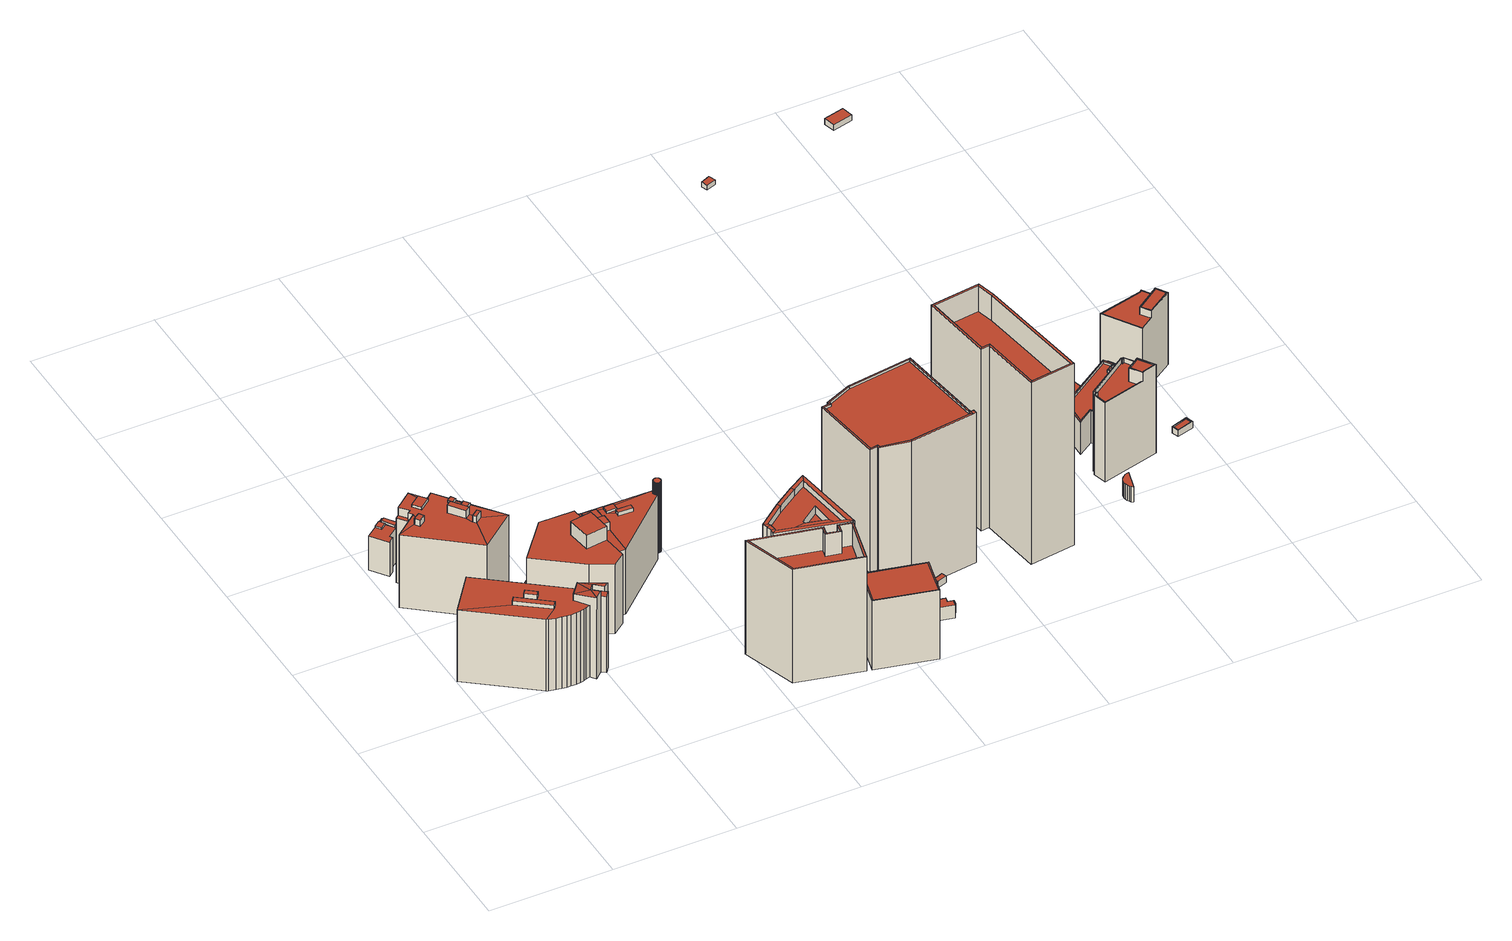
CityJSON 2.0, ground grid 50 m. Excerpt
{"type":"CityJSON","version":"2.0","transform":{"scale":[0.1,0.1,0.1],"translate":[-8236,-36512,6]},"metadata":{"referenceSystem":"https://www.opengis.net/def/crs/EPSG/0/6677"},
"CityObjects":{
"building1":{"type":"Building","attributes":{"class":3002,"usage":401,"measuredHeight":37.1,"storeysAboveGround":8,"storeysBelowGround":1,"prefecture":13,"city":13101,"footprintArea":839.71,"fireproofType":1001,"coverageRatio":80,"floorAreaRatio":700,"surveyYear":2021,"urbanPlanType":21,"areaClassificationType":22,"landUseType":212,"districts":"10","detailedUsage":"1210","floodRisk_description":10,"floodRisk_rank":1,"floodRisk_depth":0.01,"floodRisk_adminType":2,"floodRisk_scale":2,"meshCode":"53394509"},"geometry":[{"type":"Solid","lod":"2","boundaries":[[[[0,1,2,3,4,5,6,7,8,9,10,11,12,13,14,15,16,17,18]],[[19,20,21]],[[21,20,22]],[[23,24,21]],[[25,23,26]],[[21,24,19]],[[23,25,24]],[[27,28,29,30]],[[31,32,33,34]],[[35,36,37,38]],[[39,40,41,36,35,42,43,44,45,46,47,38,37,48,49,50,51,52,53,54,55,56,57]],[[58,59,60,61,62,63]],[[42,47,46,43]],[[19,39,57,2,1,20]],[[37,12,11,48]],[[49,10,9,50]],[[36,13,12,37]],[[54,5,4,55]],[[39,19,24,40]],[[25,26,60,16,15]],[[63,22,20,1,0]],[[42,30,29,47]],[[59,17,16,60]],[[44,32,31,45]],[[61,23,21,62]],[[50,9,8,51]],[[45,31,34,46]],[[47,29,28,38]],[[51,8,7,52]],[[56,3,2,57]],[[14,41,40,24,25,15]],[[48,11,10,49]],[[35,27,30,42]],[[60,26,23,61]],[[46,34,33,43]],[[52,7,6,53]],[[0,18,58,63]],[[62,21,22,63]],[[58,18,17,59]],[[38,28,27,35]],[[43,33,32,44]],[[55,4,3,56]],[[41,14,13,36]],[[53,6,5,54]]]],"semantics":{"surfaces":[{"type":"GroundSurface"},{"type":"RoofSurface"},{"type":"WallSurface"}],"values":[[0,1,1,1,1,1,1,1,1,1,1,1,1,2,2,2,2,2,2,2,2,2,2,2,2,2,2,2,2,2,2,2,2,2,2,2,2,2,2,2,2,2,2,2]]}}]},
"building2":{"type":"Building","attributes":{"class":3002,"usage":412,"measuredHeight":16.6,"storeysAboveGround":5,"storeysBelowGround":0,"prefecture":13,"city":13101,"footprintArea":118.57,"fireproofType":1001,"coverageRatio":80,"floorAreaRatio":700,"surveyYear":2021,"urbanPlanType":21,"areaClassificationType":22,"landUseType":211,"districts":"10","detailedUsage":"1320","floodRisk_description":10,"floodRisk_rank":1,"floodRisk_depth":0.11,"floodRisk_adminType":2,"floodRisk_scale":2,"meshCode":"53394509"},"geometry":[{"type":"Solid","lod":"2","boundaries":[[[[64,65,66,67,68,69]],[[70,71,72,73]],[[74,75,76,77,78,79,80,81,82,83]],[[84,85,86,87]],[[88,89,85,90]],[[91,92,93,94]],[[89,79,78,85]],[[81,80,88,90]],[[81,90,91,94]],[[67,84,87,68]],[[77,76,64,69]],[[89,88,73,72]],[[88,80,70,73]],[[80,79,71,70]],[[75,74,66,65]],[[86,85,78]],[[83,82,93,92]],[[84,67,66,74,83,92,91,90,85]],[[69,68,87,86,78,77]],[[79,89,72,71]],[[76,75,65,64]],[[82,81,94,93]]]],"semantics":{"surfaces":[{"type":"GroundSurface"},{"type":"RoofSurface"},{"type":"WallSurface"}],"values":[[0,1,1,1,1,1,1,1,2,2,2,2,2,2,2,2,2,2,2,2,2,2]]}}]},
"building3":{"type":"Building","attributes":{"class":3002,"usage":401,"measuredHeight":36.9,"storeysAboveGround":8,"storeysBelowGround":0,"prefecture":13,"city":13101,"footprintArea":769.16,"fireproofType":1001,"coverageRatio":80,"floorAreaRatio":700,"surveyYear":2021,"urbanPlanType":21,"areaClassificationType":22,"landUseType":212,"districts":"10","detailedUsage":"1210","floodRisk_description":10,"floodRisk_rank":1,"floodRisk_depth":0.21,"floodRisk_adminType":2,"floodRisk_scale":2,"meshCode":"53394509"},"geometry":[{"type":"Solid","lod":"2","boundaries":[[[[95,96,97,98,99,100,101,102]],[[103,104,105,106]],[[107,108,109,110]],[[111,112,113,114]],[[115,116,117,118]],[[119,120,121,122]],[[123,124,125,126]],[[108,127,128,129]],[[107,130,105,104,131,132,103,106,115,118,133,134,117,116,135,136,137,138,139,140,141,142,143,144,145,110,109,146,129,128,147,148,127,108]],[[145,144,105,130]],[[149,150,151,152]],[[153,154,155,156]],[[157,158,159,160]],[[138,143,142,139]],[[161,162,163,164]],[[151,145,130,152]],[[115,106,101,100]],[[110,145,151,150]],[[103,132,160,159]],[[146,123,126,129]],[[140,122,121,141]],[[97,138,137,162,161,98]],[[124,109,108,125]],[[131,157,160,132]],[[149,107,110,150]],[[136,135,164,163]],[[117,111,114,118]],[[148,147,155,154]],[[119,139,142,120]],[[137,136,163,162]],[[142,141,121,120]],[[102,105,144,95]],[[164,135,116,99,98,161]],[[155,147,128,156]],[[131,104,158,157]],[[130,107,149,152]],[[140,139,119,122]],[[96,143,138,97]],[[134,133,113,112]],[[115,100,99,116]],[[111,117,134,112]],[[156,128,127,153]],[[123,146,109,124]],[[144,143,96,95]],[[148,154,153,127]],[[118,114,113,133]],[[158,104,103,159]],[[125,108,129,126]],[[101,106,105,102]]]],"semantics":{"surfaces":[{"type":"GroundSurface"},{"type":"RoofSurface"},{"type":"WallSurface"}],"values":[[0,1,1,1,1,1,1,1,1,1,1,1,1,1,1,2,2,2,2,2,2,2,2,2,2,2,2,2,2,2,2,2,2,2,2,2,2,2,2,2,2,2,2,2,2,2,2,2,2]]}}]},
"building4":{"type":"Building","attributes":{"class":3002,"usage":401,"measuredHeight":38.2,"storeysAboveGround":9,"storeysBelowGround":1,"prefecture":13,"city":13101,"footprintArea":745.2,"fireproofType":1001,"coverageRatio":80,"floorAreaRatio":700,"surveyYear":2021,"urbanPlanType":21,"areaClassificationType":22,"landUseType":212,"districts":"10","detailedUsage":"1210","floodRisk_description":10,"floodRisk_rank":1,"floodRisk_depth":0.14,"floodRisk_adminType":2,"floodRisk_scale":2,"meshCode":"53394509"},"geometry":[{"type":"Solid","lod":"2","boundaries":[[[[165,166,167,168,169,170,171,172]],[[173,174,175,176]],[[177,178,179,180,181,182]],[[183,184,185,186,187,188,189,190,191,192]],[[185,184,169,168,179,178]],[[192,174,173,183]],[[172,171,188,187]],[[168,167,180,179]],[[191,175,174,192]],[[169,184,183,173,176,190,189,170]],[[166,165,182,181]],[[187,186,177,182,165,172]],[[171,170,189,188]],[[167,166,181,180]],[[177,186,185,178]],[[190,176,175,191]]]],"semantics":{"surfaces":[{"type":"GroundSurface"},{"type":"RoofSurface"},{"type":"WallSurface"}],"values":[[0,1,1,1,2,2,2,2,2,2,2,2,2,2,2,2]]}}]},
"building5":{"type":"Building","attributes":{"class":3002,"usage":401,"measuredHeight":33.4,"storeysAboveGround":8,"storeysBelowGround":0,"prefecture":13,"city":13101,"footprintArea":476.12,"fireproofType":1001,"coverageRatio":80,"floorAreaRatio":700,"surveyYear":2021,"urbanPlanType":21,"areaClassificationType":22,"landUseType":212,"districts":"10","detailedUsage":"1210","floodRisk_description":10,"floodRisk_rank":1,"floodRisk_depth":0.14,"floodRisk_adminType":2,"floodRisk_scale":2,"meshCode":"53394509"},"geometry":[{"type":"Solid","lod":"2","boundaries":[[[[193,194,195,196,197,198,199,200,201,202]],[[203,204,205,206]],[[207,208,209,210]],[[211,212,213,214]],[[215,216,217,218]],[[219,220,221,222]],[[223,224,225,226]],[[227,228,229,230]],[[223,205,204,231,232,233,203,206,234,235,236,237,238,239,226,225,219,222,240,241,221,220,224]],[[220,219,229,228]],[[226,239,195,194]],[[236,235,199,198]],[[232,231,215,218]],[[222,221,214,213]],[[225,224,227,230]],[[234,206,201,200]],[[223,226,194,193]],[[224,220,228,227]],[[221,241,211,214]],[[235,234,200,199]],[[241,240,212,211]],[[233,232,218,217]],[[205,223,193,202]],[[207,210,215,231,204]],[[219,225,230,229]],[[209,216,215,210]],[[239,238,196,195]],[[204,203,208,207]],[[209,208,203,233,217,216]],[[238,237,197,196]],[[206,205,202,201]],[[237,236,198,197]],[[240,222,213,212]]]],"semantics":{"surfaces":[{"type":"GroundSurface"},{"type":"RoofSurface"},{"type":"WallSurface"}],"values":[[0,1,1,1,1,1,1,1,1,2,2,2,2,2,2,2,2,2,2,2,2,2,2,2,2,2,2,2,2,2,2,2,2]]}}]},
"building6":{"type":"Building","attributes":{"class":3002,"usage":401,"measuredHeight":45.2,"storeysAboveGround":13,"storeysBelowGround":0,"prefecture":13,"city":13103,"footprintArea":692.68,"fireproofType":1001,"coverageRatio":80,"floorAreaRatio":700,"surveyYear":2021,"urbanPlanType":21,"areaClassificationType":22,"landUseType":212,"districts":"10","detailedUsage":"1210","floodRisk_description":10,"floodRisk_rank":2,"floodRisk_depth":0.59,"floodRisk_adminType":2,"floodRisk_scale":2,"meshCode":"53394509"},"geometry":[{"type":"Solid","lod":"2","boundaries":[[[[242,243,244,245]],[[246,247,248,249,250,251,252,253]],[[254,255,256,257]],[[258,259,260,261]],[[262,258,261,263]],[[254,257,260,259]],[[262,263,264,265]],[[266,267,268,269]],[[265,264,267,266]],[[270,271,272,273]],[[269,268,256,255]],[[258,262,271,270]],[[260,248,247,261]],[[268,251,250,256]],[[267,252,251,268]],[[263,246,253,264]],[[259,258,270,273,266,269,244,243]],[[262,265,272,271]],[[242,245,255,254]],[[261,247,246,263]],[[245,244,269,255]],[[243,242,254,259]],[[257,249,248,260]],[[264,253,252,267]],[[265,266,273,272]],[[256,250,249,257]]]],"semantics":{"surfaces":[{"type":"GroundSurface"},{"type":"RoofSurface"},{"type":"WallSurface"}],"values":[[0,1,1,1,1,1,1,1,1,1,1,2,2,2,2,2,2,2,2,2,2,2,2,2,2,2]]}}]},
"building7":{"type":"Building","attributes":{"class":3002,"usage":401,"measuredHeight":32.1,"storeysAboveGround":8,"storeysBelowGround":0,"prefecture":13,"city":13101,"footprintArea":476.12,"fireproofType":1001,"coverageRatio":80,"floorAreaRatio":700,"surveyYear":2021,"urbanPlanType":21,"areaClassificationType":22,"landUseType":212,"districts":"10","detailedUsage":"1210","meshCode":"53394509"},"geometry":[{"type":"Solid","lod":"2","boundaries":[[[[274,275,276,277,278,279,280,281,282,283,284,285,286,287,288,289,290,291,292,293,294,295,296,297,298,299,300,301,302,303,304,305,306,307,308,309,310,311,312,313,314,315,316,317,318,319,320,321,322,323,324,325,326,327,328,329,330,331,332,333,334,335,336,337,338,339,340,341,342,343,344,345,346,347,348,349,350,351,352,353,354,355,356,357,358,359,360,361,362,363,364]],[[365,366,367,368,369,370,371,372,373,374,375,376,377,378,379,380,381,382,383,384,385,386,387,388,389,390,391,392,393,394,395,396,397,398,399,400,401,402,403,404,405,406,407,408,409,410,411,412,413,414,415,416,417,418,419,420,421,422,423,424,425,426,427,428,429,430,431,432,433,434,435,436,437,438,439,440,441,442,443,444,445,446,447,448,449,450,451,452,453,454,455]],[[352,351,433,432]],[[337,336,448,447]],[[299,298,395,394]],[[342,341,443,442]],[[328,327,366,365]],[[350,349,435,434]],[[338,337,447,446]],[[283,282,411,410]],[[345,344,440,439]],[[302,301,392,391]],[[310,309,384,383]],[[284,283,410,409]],[[346,345,439,438]],[[316,315,378,377]],[[320,319,374,373]],[[312,311,382,381]],[[325,324,369,368]],[[322,321,372,371]],[[288,287,406,405]],[[317,316,377,376]],[[326,325,368,367]],[[287,286,407,406]],[[323,322,371,370]],[[319,318,375,374]],[[305,304,389,388]],[[280,279,414,413]],[[336,335,449,448]],[[349,348,436,435]],[[344,343,441,440]],[[331,330,454,453]],[[275,274,419,418]],[[313,312,381,380]],[[327,326,367,366]],[[339,338,446,445]],[[318,317,376,375]],[[324,323,370,369]],[[330,329,455,454]],[[363,362,422,421]],[[285,284,409,408]],[[351,350,434,433]],[[314,313,380,379]],[[274,364,420,419]],[[358,357,427,426]],[[334,333,451,450]],[[307,306,387,386]],[[333,332,452,451]],[[290,289,404,403]],[[321,320,373,372]],[[304,303,390,389]],[[355,354,430,429]],[[306,305,388,387]],[[293,292,401,400]],[[286,285,408,407]],[[303,302,391,390]],[[348,347,437,436]],[[292,291,402,401]],[[279,278,415,414]],[[294,293,400,399]],[[281,280,413,412]],[[311,310,383,382]],[[361,360,424,423]],[[343,342,442,441]],[[298,297,396,395]],[[347,346,438,437]],[[315,314,379,378]],[[308,307,386,385]],[[362,361,423,422]],[[332,331,453,452]],[[360,359,425,424]],[[297,296,397,396]],[[289,288,405,404]],[[356,355,429,428]],[[354,353,431,430]],[[291,290,403,402]],[[282,281,412,411]],[[364,363,421,420]],[[301,300,393,392]],[[277,276,417,416]],[[276,275,418,417]],[[340,339,445,444]],[[335,334,450,449]],[[295,294,399,398]],[[296,295,398,397]],[[353,352,432,431]],[[278,277,416,415]],[[341,340,444,443]],[[329,328,365,455]],[[300,299,394,393]],[[359,358,426,425]],[[357,356,428,427]],[[309,308,385,384]]]],"semantics":{"surfaces":[{"type":"GroundSurface"},{"type":"RoofSurface"},{"type":"WallSurface"}],"values":[[0,1,2,2,2,2,2,2,2,2,2,2,2,2,2,2,2,2,2,2,2,2,2,2,2,2,2,2,2,2,2,2,2,2,2,2,2,2,2,2,2,2,2,2,2,2,2,2,2,2,2,2,2,2,2,2,2,2,2,2,2,2,2,2,2,2,2,2,2,2,2,2,2,2,2,2,2,2,2,2,2,2,2,2,2,2,2,2,2,2,2,2,2]]}}]},
"building8":{"type":"Building","attributes":{"class":9999,"usage":461,"measuredHeight":14.5,"storeysAboveGround":9999,"storeysBelowGround":9999,"prefecture":13,"city":13101,"footprintArea":-9999,"fireproofType":1011,"coverageRatio":80,"floorAreaRatio":700,"surveyYear":1,"urbanPlanType":21,"areaClassificationType":22,"landUseType":212,"districts":"10","detailedUsage":"0","floodRisk_description":10,"floodRisk_rank":1,"floodRisk_depth":0.1,"floodRisk_adminType":2,"floodRisk_scale":2,"meshCode":"53394509"},"geometry":[{"type":"Solid","lod":"2","boundaries":[[[[456,457,458]],[[459,460,461]],[[458,457,460,459]],[[457,456,461,460]],[[456,458,459,461]]]],"semantics":{"surfaces":[{"type":"GroundSurface"},{"type":"RoofSurface"},{"type":"WallSurface"}],"values":[[0,1,2,2,2]]}}]},
"building9":{"type":"Building","attributes":{"class":3002,"usage":401,"measuredHeight":38.1,"storeysAboveGround":9,"storeysBelowGround":3,"prefecture":13,"city":13101,"footprintArea":539.08,"fireproofType":1001,"coverageRatio":80,"floorAreaRatio":700,"surveyYear":2021,"urbanPlanType":21,"areaClassificationType":22,"landUseType":212,"districts":"10","detailedUsage":"1210","floodRisk_description":10,"floodRisk_rank":2,"floodRisk_depth":0.52,"floodRisk_adminType":2,"floodRisk_scale":2,"meshCode":"53394509"},"geometry":[{"type":"Solid","lod":"2","boundaries":[[[[462,463,464,465,466,467,468,469]],[[470,471,472,473,474,475,476,477,478,479,480,481]],[[482,483,484,485]],[[486,487,488,489]],[[487,482,485,488]],[[490,491,492,493]],[[494,495,496,497]],[[486,489,498,499]],[[500,499,498,501]],[[497,496,484,483]],[[476,475,480,479]],[[500,501,495,494]],[[464,463,499,500]],[[496,495,470,481]],[[462,469,487,486]],[[496,481,480,484]],[[478,491,490,479]],[[489,488,474,473]],[[469,468,482,487]],[[495,501,471,470]],[[468,467,483,482]],[[477,492,491,478]],[[479,490,493,476]],[[467,466,497,483]],[[501,498,472,471]],[[463,462,486,499]],[[498,489,473,472]],[[466,465,494,497]],[[488,485,475,474]],[[465,464,500,494]],[[476,493,492,477]],[[484,480,475,485]]]],"semantics":{"surfaces":[{"type":"GroundSurface"},{"type":"RoofSurface"},{"type":"WallSurface"}],"values":[[0,1,1,1,1,1,1,1,1,1,1,1,2,2,2,2,2,2,2,2,2,2,2,2,2,2,2,2,2,2,2,2]]}}]},
"building10":{"type":"Building","attributes":{"class":3002,"usage":401,"measuredHeight":35,"storeysAboveGround":10,"storeysBelowGround":0,"prefecture":13,"city":13103,"footprintArea":484.81,"fireproofType":1001,"coverageRatio":80,"floorAreaRatio":700,"surveyYear":2021,"urbanPlanType":21,"areaClassificationType":22,"landUseType":212,"districts":"10","detailedUsage":"1210","floodRisk_description":10,"floodRisk_rank":1,"floodRisk_depth":0.1,"floodRisk_adminType":2,"floodRisk_scale":2,"meshCode":"53394509"},"geometry":[{"type":"Solid","lod":"2","boundaries":[[[[502,503,504,505]],[[506,507,508,509]],[[510,511,512,513]],[[513,512,514,515]],[[516,517,518,519]],[[515,514,520,521]],[[521,520,511,510]],[[520,506,509,511]],[[517,510,513,505,504,518]],[[502,515,521,516,519,503]],[[511,509,508,512]],[[512,508,507,514]],[[502,505,513,515]],[[514,507,506,520]],[[504,503,519,518]],[[517,516,521,510]]]],"semantics":{"surfaces":[{"type":"GroundSurface"},{"type":"RoofSurface"},{"type":"WallSurface"}],"values":[[0,1,1,1,1,1,1,2,2,2,2,2,2,2,2,2]]}}]},
"building11":{"type":"Building","attributes":{"class":9999,"usage":461,"measuredHeight":12.6,"storeysAboveGround":9999,"storeysBelowGround":9999,"prefecture":13,"city":13101,"footprintArea":-9999,"fireproofType":1011,"coverageRatio":80,"floorAreaRatio":700,"surveyYear":1,"urbanPlanType":21,"areaClassificationType":22,"landUseType":224,"districts":"10","detailedUsage":"0","floodRisk_description":10,"floodRisk_rank":2,"floodRisk_depth":0.54,"floodRisk_adminType":2,"floodRisk_scale":2,"meshCode":"53394509"},"geometry":[{"type":"Solid","lod":"2","boundaries":[[[[522,523,524,525,526,527,528,529,530,531,532,533,534,535,536,537]],[[538,539,540,541,542]],[[543,544,545,546,547,548,549,550]],[[551,552,553,554,555,556]],[[531,530,547,546]],[[525,524,538,542]],[[532,531,546,545]],[[528,527,552,551]],[[534,533,544,543]],[[526,525,542,541]],[[548,529,528,551,556,549]],[[530,529,548,547]],[[537,554,553,540,522]],[[535,534,543,550]],[[552,527,526,541,540,553]],[[524,523,539,538]],[[555,536,535,550,549,556]],[[537,536,555,554]],[[533,532,545,544]],[[523,522,540,539]]]],"semantics":{"surfaces":[{"type":"GroundSurface"},{"type":"RoofSurface"},{"type":"WallSurface"}],"values":[[0,1,1,1,2,2,2,2,2,2,2,2,2,2,2,2,2,2,2,2]]}}]},
"building12":{"type":"Building","attributes":{"class":9999,"usage":461,"measuredHeight":5.6,"storeysAboveGround":9999,"storeysBelowGround":9999,"prefecture":13,"city":13103,"footprintArea":-9999,"fireproofType":1011,"coverageRatio":80,"floorAreaRatio":700,"surveyYear":1,"urbanPlanType":21,"areaClassificationType":22,"landUseType":212,"districts":"10","detailedUsage":"0","floodRisk_description":10,"floodRisk_rank":1,"floodRisk_depth":0.21,"floodRisk_adminType":2,"floodRisk_scale":2,"meshCode":"53394509"},"geometry":[{"type":"Solid","lod":"2","boundaries":[[[[557,558,559,560,561,562,563,564,565,566]],[[567,568,569,570,571,572]],[[573,574,575,576,577]],[[557,566,568,567]],[[559,558,572,571]],[[565,564,573,577]],[[570,569,577,576,561,560]],[[563,562,575,574]],[[568,566,565,577,569]],[[558,557,567,572]],[[564,563,574,573]],[[560,559,571,570]],[[562,561,576,575]]]],"semantics":{"surfaces":[{"type":"GroundSurface"},{"type":"RoofSurface"},{"type":"WallSurface"}],"values":[[0,1,1,2,2,2,2,2,2,2,2,2,2]]}}]},
"building13":{"type":"Building","attributes":{"class":9999,"usage":461,"measuredHeight":-9999,"storeysAboveGround":9999,"storeysBelowGround":9999,"prefecture":13,"city":13101,"footprintArea":-9999,"fireproofType":1011,"coverageRatio":80,"floorAreaRatio":700,"surveyYear":1,"urbanPlanType":21,"areaClassificationType":22,"landUseType":224,"districts":"10","detailedUsage":"0","floodRisk_description":10,"floodRisk_rank":1,"floodRisk_depth":0.05,"floodRisk_adminType":2,"floodRisk_scale":2,"meshCode":"53394509"},"geometry":[{"type":"Solid","lod":"2","boundaries":[[[[578,579,580,581]],[[582,583,584,585]],[[580,579,582,585]],[[578,581,584,583]],[[581,580,585,584]],[[579,578,583,582]]]],"semantics":{"surfaces":[{"type":"GroundSurface"},{"type":"RoofSurface"},{"type":"WallSurface"}],"values":[[0,1,2,2,2,2]]}}]},
"building14":{"type":"Building","attributes":{"class":3002,"usage":461,"measuredHeight":67.9,"storeysAboveGround":9999,"storeysBelowGround":9999,"prefecture":13,"city":13101,"footprintArea":-9999,"fireproofType":1011,"coverageRatio":80,"floorAreaRatio":700,"surveyYear":1,"urbanPlanType":21,"areaClassificationType":22,"landUseType":224,"districts":"10","detailedUsage":"0","floodRisk_description":10,"floodRisk_rank":1,"floodRisk_depth":0.42,"floodRisk_adminType":2,"floodRisk_scale":2,"meshCode":"53394509"},"geometry":[{"type":"Solid","lod":"2","boundaries":[[[[586,587,588,589,590,591,592,593,594,595,596,597]],[[598,599,600,601]],[[602,603,604,605]],[[602,606,607,603]],[[608,609,610,611]],[[612,613,607,606]],[[614,615,608,611]],[[612,611,610,613]],[[616,617,618,619,620,621,622,623,624,625,626]],[[605,604,600,599]],[[627,628,629,630]],[[598,601,631,632]],[[608,630,629,609]],[[627,632,631,628]],[[603,626,625,604]],[[610,618,617,613]],[[613,617,616,607]],[[600,624,623,601]],[[607,616,626,603]],[[629,620,619,609]],[[594,593,632,627]],[[589,588,606,602]],[[601,623,622,631]],[[631,622,621,628]],[[587,586,614,611,612]],[[595,594,627,630]],[[591,590,605,599]],[[604,625,624,600]],[[588,587,612,606]],[[593,592,598,632]],[[609,619,618,610]],[[586,597,615,614]],[[628,621,620,629]],[[592,591,599,598]],[[590,589,602,605]],[[596,595,630,608]],[[597,596,608,615]]]],"semantics":{"surfaces":[{"type":"GroundSurface"},{"type":"RoofSurface"},{"type":"WallSurface"}],"values":[[0,1,1,1,1,1,1,1,1,1,1,1,1,1,2,2,2,2,2,2,2,2,2,2,2,2,2,2,2,2,2,2,2,2,2,2,2]]}}]},
"building15":{"type":"Building","attributes":{"class":9999,"usage":461,"measuredHeight":-9999,"storeysAboveGround":9999,"storeysBelowGround":9999,"prefecture":13,"city":13101,"footprintArea":-9999,"fireproofType":1011,"coverageRatio":80,"floorAreaRatio":700,"surveyYear":1,"urbanPlanType":21,"areaClassificationType":22,"landUseType":224,"districts":"10","detailedUsage":"0","floodRisk_description":10,"floodRisk_rank":1,"floodRisk_depth":0.05,"floodRisk_adminType":2,"floodRisk_scale":2,"meshCode":"53394509"},"geometry":[{"type":"Solid","lod":"2","boundaries":[[[[633,634,635,636]],[[637,638,639,640]],[[633,636,639,638]],[[634,633,638,637]],[[635,634,637,640]],[[636,635,640,639]]]],"semantics":{"surfaces":[{"type":"GroundSurface"},{"type":"RoofSurface"},{"type":"WallSurface"}],"values":[[0,1,2,2,2,2]]}}]},
"building16":{"type":"Building","attributes":{"class":9999,"usage":461,"measuredHeight":10.1,"storeysAboveGround":9999,"storeysBelowGround":9999,"prefecture":13,"city":13101,"footprintArea":-9999,"fireproofType":1011,"coverageRatio":80,"floorAreaRatio":700,"surveyYear":1,"urbanPlanType":21,"areaClassificationType":22,"landUseType":212,"districts":"10","detailedUsage":"0","meshCode":"53394509"},"geometry":[{"type":"Solid","lod":"2","boundaries":[[[[641,642,643,644]],[[645,646,647,648]],[[647,644,643,648]],[[643,642,645,648]],[[642,641,646,645]],[[641,644,647,646]]]],"semantics":{"surfaces":[{"type":"GroundSurface"},{"type":"RoofSurface"},{"type":"WallSurface"}],"values":[[0,1,2,2,2,2]]}}]},
"building17":{"type":"Building","attributes":{"class":3002,"usage":401,"measuredHeight":77.7,"storeysAboveGround":17,"storeysBelowGround":0,"prefecture":13,"city":13101,"footprintArea":1146.57,"fireproofType":1001,"coverageRatio":80,"floorAreaRatio":700,"surveyYear":2021,"urbanPlanType":21,"areaClassificationType":22,"landUseType":212,"districts":"10","detailedUsage":"1210","floodRisk_description":10,"floodRisk_rank":1,"floodRisk_depth":0.3,"floodRisk_adminType":2,"floodRisk_scale":2,"meshCode":"53394509"},"geometry":[{"type":"Solid","lod":"2","boundaries":[[[[649,650,651,652,653,654,655]],[[656,657,658,659]],[[656,660,661,657]],[[662,663,661,660]],[[664,665,666,667]],[[668,664,667,669]],[[668,669,663,662]],[[659,658,666,665]],[[670,671,672,673,674,675,676]],[[658,672,671,666]],[[657,673,672,658]],[[663,675,674,661]],[[654,653,665,664]],[[653,652,659,665]],[[661,674,673,657]],[[669,676,675,663]],[[651,650,660,656]],[[649,655,668,662]],[[667,670,676,669]],[[650,649,662,660]],[[666,671,670,667]],[[652,651,656,659]],[[655,654,664,668]]]],"semantics":{"surfaces":[{"type":"GroundSurface"},{"type":"RoofSurface"},{"type":"WallSurface"}],"values":[[0,1,1,1,1,1,1,1,1,2,2,2,2,2,2,2,2,2,2,2,2,2,2]]}}]},
"building18":{"type":"Building","attributes":{"class":3001,"usage":461,"measuredHeight":6,"storeysAboveGround":9999,"storeysBelowGround":9999,"prefecture":13,"city":13101,"footprintArea":-9999,"fireproofType":1011,"coverageRatio":80,"floorAreaRatio":700,"surveyYear":1,"urbanPlanType":21,"areaClassificationType":22,"landUseType":214,"districts":"10","detailedUsage":"0","meshCode":"53394509"},"geometry":[{"type":"Solid","lod":"2","boundaries":[[[[677,678,679,680,681,682,683,684,685,686,687,688,689,690]],[[691,692,693,694,695,696,697,698,699,700,701,702,703,704]],[[685,684,692,691]],[[690,689,701,700]],[[684,683,693,692]],[[679,678,698,697]],[[687,686,704,703]],[[678,677,699,698]],[[686,685,691,704]],[[682,681,695,694]],[[689,688,702,701]],[[688,687,703,702]],[[677,690,700,699]],[[683,682,694,693]],[[680,679,697,696]],[[681,680,696,695]]]],"semantics":{"surfaces":[{"type":"GroundSurface"},{"type":"RoofSurface"},{"type":"WallSurface"}],"values":[[0,1,2,2,2,2,2,2,2,2,2,2,2,2,2,2]]}}]},
"building19":{"type":"Building","attributes":{"class":3001,"usage":461,"measuredHeight":-9999,"storeysAboveGround":9999,"storeysBelowGround":9999,"prefecture":13,"city":13101,"footprintArea":-9999,"fireproofType":1011,"coverageRatio":80,"floorAreaRatio":500,"surveyYear":1,"urbanPlanType":21,"areaClassificationType":22,"landUseType":214,"districts":"10","detailedUsage":"0","meshCode":"53394509"},"geometry":[{"type":"Solid","lod":"2","boundaries":[[[[705,706,707,708]],[[709,710,711,712]],[[707,706,709,712]],[[705,708,711,710]],[[708,707,712,711]],[[706,705,710,709]]]],"semantics":{"surfaces":[{"type":"GroundSurface"},{"type":"RoofSurface"},{"type":"WallSurface"}],"values":[[0,1,2,2,2,2]]}}]},
"building20":{"type":"Building","attributes":{"class":3002,"usage":401,"measuredHeight":34.2,"storeysAboveGround":9,"storeysBelowGround":0,"prefecture":13,"city":13101,"footprintArea":267.49,"fireproofType":1001,"coverageRatio":80,"floorAreaRatio":700,"surveyYear":2021,"urbanPlanType":21,"areaClassificationType":22,"landUseType":212,"districts":"10","detailedUsage":"1210","floodRisk_description":10,"floodRisk_rank":1,"floodRisk_depth":0.11,"floodRisk_adminType":2,"floodRisk_scale":2,"meshCode":"53394509"},"geometry":[{"type":"Solid","lod":"2","boundaries":[[[[713,714,715,716,717,718,719,720,721,722]],[[723,724,725,726]],[[727,728,729,730]],[[731,732,733,734]],[[735,736,737,738,739,740,741,742,743,744,745,746,747]],[[748,723,726,749]],[[750,751,752,753]],[[754,730,729,755]],[[756,757,728,727]],[[756,748,749,757]],[[754,755,751,750]],[[758,759,760,761]],[[725,724,762]],[[763,764,765,766]],[[767,753,752,768]],[[734,733,760,759]],[[758,761,732,731]],[[757,738,737,728]],[[728,737,736,729]],[[729,736,735,755]],[[761,765,764,732]],[[725,741,740,726]],[[718,717,750,753]],[[717,716,754,750]],[[714,713,756,727]],[[726,740,739,749]],[[768,745,744,734,759,720,719,767]],[[722,721,723,748]],[[751,747,746,752]],[[762,724,758,731,743,742]],[[713,722,748,756]],[[715,714,727,730]],[[732,764,763,733]],[[720,759,758,724,723,721]],[[719,718,753,767]],[[716,715,730,754]],[[731,734,744,743]],[[745,768,752,746]],[[755,735,747,751]],[[760,766,765,761]],[[733,763,766,760]],[[762,742,741,725]],[[749,739,738,757]]]],"semantics":{"surfaces":[{"type":"GroundSurface"},{"type":"RoofSurface"},{"type":"WallSurface"}],"values":[[0,1,1,1,1,1,1,1,1,1,1,1,1,1,1,1,1,2,2,2,2,2,2,2,2,2,2,2,2,2,2,2,2,2,2,2,2,2,2,2,2,2,2]]}}]},
"building21":{"type":"Building","attributes":{"class":9999,"usage":461,"measuredHeight":5.6,"storeysAboveGround":9999,"storeysBelowGround":9999,"prefecture":13,"city":13101,"footprintArea":-9999,"fireproofType":1011,"coverageRatio":80,"floorAreaRatio":700,"surveyYear":1,"urbanPlanType":21,"areaClassificationType":22,"landUseType":212,"districts":"10","detailedUsage":"0","meshCode":"53394509"},"geometry":[{"type":"Solid","lod":"2","boundaries":[[[[769,770,771,772,773,774,775,776,777,778]],[[779,780,781,782,783,784,785,786]],[[787,788,789,790]],[[791,792,793,794]],[[776,775,780,779]],[[791,784,783,772,771,792]],[[770,769,788,787]],[[777,776,779,786]],[[788,769,778,785,784,791,794,789]],[[792,771,770,787,790,793]],[[778,777,786,785]],[[774,773,782,781]],[[773,772,783,782]],[[789,794,793,790]],[[775,774,781,780]]]],"semantics":{"surfaces":[{"type":"GroundSurface"},{"type":"RoofSurface"},{"type":"WallSurface"}],"values":[[0,1,1,1,2,2,2,2,2,2,2,2,2,2,2]]}}]},
"building22":{"type":"Building","attributes":{"class":3002,"usage":401,"measuredHeight":14.6,"storeysAboveGround":4,"storeysBelowGround":0,"prefecture":13,"city":13101,"footprintArea":311.13,"fireproofType":1001,"coverageRatio":80,"floorAreaRatio":700,"surveyYear":2021,"urbanPlanType":21,"areaClassificationType":22,"landUseType":212,"districts":"10","detailedUsage":"1210","floodRisk_description":10,"floodRisk_rank":1,"floodRisk_depth":0.1,"floodRisk_adminType":2,"floodRisk_scale":2,"meshCode":"53394509"},"geometry":[{"type":"Solid","lod":"2","boundaries":[[[[795,796,797,798,799,800,801,802,803,804,805]],[[806,807,808,809]],[[806,810,811,807]],[[812,813,814,815]],[[816,817,818,819]],[[819,818,811,820]],[[812,821,822,813]],[[823,824,822,821]],[[825,826,824,823]],[[810,820,811]],[[825,809,808,826]],[[816,815,814,817]],[[827,828,829,830,831,832,833,834,835,836]],[[802,801,819,820]],[[795,805,809,825]],[[818,829,828,811]],[[822,833,832,813]],[[796,795,825,823]],[[807,827,836,808]],[[824,834,833,822]],[[805,804,806,809]],[[800,799,815,816]],[[811,828,827,807]],[[826,835,834,824]],[[817,830,829,818]],[[814,831,830,817]],[[798,797,821,812]],[[813,832,831,814]],[[799,798,812,815]],[[801,800,816,819]],[[810,806,804,803]],[[808,836,835,826]],[[803,802,820,810]],[[797,796,823,821]]]],"semantics":{"surfaces":[{"type":"GroundSurface"},{"type":"RoofSurface"},{"type":"WallSurface"}],"values":[[0,1,1,1,1,1,1,1,1,1,1,1,1,2,2,2,2,2,2,2,2,2,2,2,2,2,2,2,2,2,2,2,2,2]]}}]},
"building23":{"type":"Building","attributes":{"class":3001,"usage":461,"measuredHeight":-9999,"storeysAboveGround":9999,"storeysBelowGround":9999,"prefecture":13,"city":13101,"footprintArea":-9999,"fireproofType":1011,"coverageRatio":80,"floorAreaRatio":700,"surveyYear":1,"urbanPlanType":21,"areaClassificationType":22,"landUseType":212,"districts":"10","detailedUsage":"0","meshCode":"53394509"},"geometry":[{"type":"Solid","lod":"2","boundaries":[[[[837,838,839,840]],[[841,842,843,844]],[[845,846,847,848]],[[844,843,849,850]],[[851,852,842,841]],[[850,849,852,851]],[[849,847,846,852]],[[838,837,850,851]],[[837,840,844,850]],[[840,839,841,844]],[[842,845,848,843]],[[852,846,845,842]],[[843,848,847,849]],[[839,838,851,841]]]],"semantics":{"surfaces":[{"type":"GroundSurface"},{"type":"RoofSurface"},{"type":"WallSurface"}],"values":[[0,1,1,1,1,1,2,2,2,2,2,2,2,2]]}}]},
"building24":{"type":"Building","attributes":{"class":3002,"usage":401,"measuredHeight":32.5,"storeysAboveGround":9,"storeysBelowGround":0,"prefecture":13,"city":13101,"footprintArea":258.04,"fireproofType":1001,"coverageRatio":80,"floorAreaRatio":700,"surveyYear":2021,"urbanPlanType":21,"areaClassificationType":22,"landUseType":212,"districts":"10","detailedUsage":"1210","floodRisk_description":10,"floodRisk_rank":1,"floodRisk_depth":0.03,"floodRisk_adminType":2,"floodRisk_scale":2,"meshCode":"53394509"},"geometry":[{"type":"Solid","lod":"2","boundaries":[[[[853,854,855,856,857,858,859,860,861,862,863]],[[864,865,866,867]],[[868,869,870,871]],[[872,873,874,875]],[[876,877,878,879]],[[880,881,882,883]],[[871,870,884,885]],[[886,887,888,889]],[[890,891,892]],[[893,894,895,896]],[[896,895,897,898]],[[899,900,901,902,903,904,905]],[[906,907,908,909]],[[868,883,882,869]],[[910,911,887,886]],[[872,875,881,880]],[[912,913,892,891]],[[885,884,874,873]],[[911,910,914]],[[915,916,913,912]],[[917,918,919,920]],[[915,889,888,916]],[[921,922,885,873]],[[879,878,907,906]],[[865,896,898,866]],[[909,908,877,876]],[[923,924,925,926,927,928,929,930,931]],[[932,933,934,935]],[[897,867,934,933]],[[857,856,872,880]],[[891,876,879,863,862,912]],[[884,903,902,874]],[[916,925,924,913]],[[869,905,904,870]],[[864,922,921,855,854,865]],[[870,904,903,884]],[[908,918,917,877]],[[907,919,918,908]],[[856,855,921,873,872]],[[871,894,893,886,889,860,859,868]],[[910,886,893,853,863,879,906]],[[895,894,871,885,922,864,867,897]],[[858,857,880,883]],[[866,898,932,935]],[[867,866,935,934]],[[874,902,901,875]],[[887,927,926,888]],[[914,910,906,909,930,929]],[[898,897,933,932]],[[888,926,925,916]],[[877,917,920,878]],[[875,901,900,881]],[[914,929,928,911]],[[862,861,915,912]],[[911,928,927,887]],[[859,858,883,868]],[[892,923,931,890]],[[896,865,854,853,893]],[[913,924,923,892]],[[882,899,905,869]],[[861,860,889,915]],[[881,900,899,882]],[[878,920,919,907]],[[930,909,876,891,890,931]]]],"semantics":{"surfaces":[{"type":"GroundSurface"},{"type":"RoofSurface"},{"type":"WallSurface"}],"values":[[0,1,1,1,1,1,1,1,1,1,1,1,1,1,1,1,1,1,1,1,1,1,1,1,1,1,1,1,2,2,2,2,2,2,2,2,2,2,2,2,2,2,2,2,2,2,2,2,2,2,2,2,2,2,2,2,2,2,2,2,2,2,2,2]]}}]},
"building25":{"type":"Building","attributes":{"class":3001,"usage":421,"measuredHeight":-9999,"storeysAboveGround":9999,"storeysBelowGround":0,"prefecture":13,"city":13101,"footprintArea":26.57,"fireproofType":1011,"coverageRatio":80,"floorAreaRatio":500,"surveyYear":2021,"urbanPlanType":21,"areaClassificationType":22,"landUseType":214,"districts":"10","detailedUsage":"1110","meshCode":"53394509"},"geometry":[{"type":"Solid","lod":"2","boundaries":[[[[936,937,938,939]],[[940,941,942,943]],[[939,938,943,942]],[[938,937,940,943]],[[936,939,942,941]],[[937,936,941,940]]]],"semantics":{"surfaces":[{"type":"GroundSurface"},{"type":"RoofSurface"},{"type":"WallSurface"}],"values":[[0,1,2,2,2,2]]}}]}
},
"vertices":[
[479,499,13],[447,471,13],[431,493,13],[414,487,13],[401,482,13],[388,480,13],[369,478,13],[347,478,13],[330,478,13],[312,481,13],[291,485,13],[263,492,13],[257,494,13],[1,690,13],[116,840,13],[523,529,13],[504,517,13],[515,509,13],[496,485,13],[393,545,370],[447,471,384],[450,522,384],[479,499,384],[469,546,384],[435,596,370],[523,529,384],[504,517,384],[189,625,358],[310,533,358],[323,551,358],[203,643,358],[293,625,362],[255,655,362],[243,640,362],[281,610,362],[189,625,341],[1,690,341],[257,494,341],[310,533,341],[393,545,341],[435,596,341],[116,840,341],[203,643,341],[243,640,341],[255,655,341],[293,625,341],[281,610,341],[323,551,341],[263,492,341],[291,485,341],[312,481,341],[330,478,341],[347,478,341],[369,478,341],[388,480,341],[401,482,341],[414,487,341],[431,493,341],[496,485,361],[515,509,361],[504,517,361],[469,546,361],[450,522,361],[479,499,361],
[75,1321,33],[52,1303,33],[3,1370,33],[126,1461,33],[168,1405,33],[68,1331,33],[107,1368,200],[124,1378,200],[93,1425,200],[77,1415,200],[3,1370,191],[52,1303,191],[75,1321,191],[68,1331,191],[131,1378,191],[124,1378,191],[107,1368,191],[85,1397,191],[62,1380,191],[46,1402,191],[126,1461,113],[90,1434,191],[131,1378,190],[168,1405,113],[77,1415,191],[93,1425,191],[69,1419,191],[69,1419,197],[46,1402,197],[62,1380,197],[85,1397,197],
[262,954,14],[11,1153,14],[110,1231,14],[69,1283,14],[150,1347,14],[196,1288,14],[222,1309,14],[410,1071,14],[268,1247,348],[280,1229,348],[410,1071,348],[222,1309,348],[305,1116,348],[287,1138,348],[267,1123,348],[278,1096,348],[168,1305,359],[125,1273,359],[149,1241,359],[192,1274,359],[196,1288,348],[150,1347,348],[168,1305,348],[192,1274,348],[113,1197,376],[87,1179,376],[100,1161,376],[126,1179,376],[221,1184,383],[267,1123,383],[287,1138,383],[241,1199,383],[295,1169,348],[279,1190,348],[241,1199,348],[314,1104,348],[262,1217,348],[250,1234,348],[149,1241,348],[125,1273,348],[81,1293,348],[110,1256,348],[97,1247,348],[110,1231,348],[113,1197,348],[126,1179,348],[100,1161,348],[87,1179,348],[11,1153,348],[262,954,348],[288,1084,348],[221,1184,348],[297,1204,348],[313,1182,348],[305,1116,378],[278,1096,378],[288,1084,378],[314,1104,378],[295,1169,359],[313,1182,359],[297,1204,359],[279,1190,359],[262,1217,359],[280,1229,359],[268,1247,359],[250,1234,359],[69,1283,311],[97,1247,311],[110,1256,311],[81,1293,311],
[323,867,20],[326,895,20],[457,995,20],[463,995,20],[632,992,20],[672,696,20],[621,658,20],[539,700,20],[646,891,401],[558,879,401],[571,782,401],[659,794,401],[359,839,108],[490,995,108],[463,995,108],[457,995,108],[326,895,108],[323,867,108],[646,891,338],[632,992,338],[490,995,338],[359,839,338],[539,700,338],[621,658,338],[672,696,338],[659,794,338],[571,782,338],[558,879,338],
[640,992,21],[941,986,21],[939,975,21],[939,971,21],[939,967,21],[942,963,21],[944,960,21],[950,956,21],[705,737,21],[676,738,21],[706,861,317],[665,860,317],[676,738,317],[705,737,317],[665,860,354],[706,861,354],[705,903,354],[658,904,354],[770,916,333],[829,915,333],[829,935,333],[770,936,333],[658,904,342],[705,903,342],[703,960,342],[647,963,342],[781,949,317],[740,949,317],[770,936,317],[829,935,317],[640,992,317],[740,977,317],[781,977,317],[941,986,317],[740,977,326],[740,949,326],[781,949,326],[781,977,326],[658,904,317],[647,963,317],[703,960,317],[950,956,317],[944,960,317],[942,963,317],[939,967,317],[939,971,317],[939,975,317],[829,915,317],[770,916,317],
[1057,128,10],[984,352,10],[1371,263,10],[1321,66,10],[1250,249,430],[1258,283,430],[992,344,430],[1061,133,430],[1316,73,430],[1364,258,430],[1318,269,430],[1311,236,430],[1057,128,532],[1321,66,532],[1316,73,532],[1061,133,532],[1265,287,532],[984,352,532],[992,344,532],[1258,283,532],[1257,253,532],[1250,249,532],[1311,236,532],[1307,242,532],[1314,276,532],[1318,269,532],[1364,258,532],[1371,263,532],[1265,287,432],[1257,253,432],[1307,242,432],[1314,276,432],
[949,985,49],[950,986,49],[951,986,49],[952,986,49],[953,986,49],[954,986,49],[955,987,49],[956,987,49],[957,986,49],[958,986,49],[959,986,49],[960,986,49],[961,985,49],[962,985,49],[963,984,49],[964,983,49],[965,983,49],[965,982,49],[966,981,49],[967,981,49],[967,980,49],[968,979,49],[968,978,49],[968,977,49],[969,977,49],[969,976,49],[969,975,49],[969,974,49],[970,973,49],[970,972,49],[970,971,49],[969,970,49],[969,969,49],[969,968,49],[969,967,49],[968,966,49],[968,965,49],[967,964,49],[967,963,49],[966,963,49],[966,962,49],[965,961,49],[964,961,49],[964,960,49],[963,960,49],[962,959,49],[961,959,49],[961,958,49],[960,958,49],[959,958,49],[958,957,49],[957,957,49],[956,957,49],[955,957,49],[954,957,49],[953,957,49],[952,957,49],[951,958,49],[950,958,49],[949,958,49],[948,959,49],[947,959,49],[946,960,49],[945,961,49],[944,962,49],[943,963,49],[943,964,49],[942,965,49],[941,966,49],[941,967,49],[941,968,49],[941,969,49],[940,970,49],[940,971,49],[940,972,49],[940,973,49],[940,974,49],[941,975,49],[941,976,49],[941,977,49],[942,978,49],[942,979,49],[942,980,49],[943,980,49],[943,981,49],[944,982,49],[945,982,49],[945,983,49],[946,984,49],[947,984,49],[948,985,49],[954,957,370],[955,957,370],[956,957,370],[957,957,370],[958,957,370],[959,958,370],[960,958,370],[961,958,370],[961,959,370],[962,959,370],[963,960,370],[964,960,370],[964,961,370],[965,961,370],[966,962,370],[966,963,370],[967,963,370],[967,964,370],[968,965,370],[968,966,370],[969,967,370],[969,968,370],[969,969,370],[969,970,370],[970,971,370],[970,972,370],[970,973,370],[969,974,370],[969,975,370],[969,976,370],[969,977,370],[968,977,370],[968,978,370],[968,979,370],[967,980,370],[967,981,370],[966,981,370],[965,982,370],[965,983,370],[964,983,370],[963,984,370],[962,985,370],[961,985,370],[960,986,370],[959,986,370],[958,986,370],[957,986,370],[956,987,370],[955,987,370],[954,986,370],[953,986,370],[952,986,370],[951,986,370],[950,986,370],[949,985,370],[948,985,370],[947,984,370],[946,984,370],[945,983,370],[945,982,370],[944,982,370],[943,981,370],[943,980,370],[942,980,370],[942,979,370],[942,978,370],[941,977,370],[941,976,370],[941,975,370],[940,974,370],[940,973,370],[940,972,370],[940,971,370],[940,970,370],[941,969,370],[941,968,370],[941,967,370],[941,966,370],[942,965,370],[943,964,370],[943,963,370],[944,962,370],[945,961,370],[946,960,370],[947,959,370],[948,959,370],[949,958,370],[950,958,370],[951,958,370],[952,957,370],[953,957,370],
[1096,481,8],[1145,529,8],[1153,467,8],[1153,467,154],[1145,529,154],[1096,481,154],
[1155,511,7],[1147,530,7],[1244,606,7],[1332,666,7],[1403,709,7],[1447,395,7],[1157,468,7],[1158,489,7],[1341,652,384],[1254,593,384],[1167,525,384],[1171,514,384],[1174,489,384],[1173,480,384],[1299,500,384],[1299,510,384],[1378,566,384],[1385,478,384],[1427,417,384],[1391,683,384],[1157,468,413],[1447,395,413],[1427,417,413],[1173,480,413],[1155,511,413],[1158,489,413],[1174,489,413],[1171,514,413],[1385,478,348],[1378,566,348],[1299,510,348],[1299,500,348],[1332,666,413],[1341,652,413],[1391,683,413],[1403,709,413],[1167,525,413],[1147,530,413],[1244,606,413],[1254,593,413],
[1341,60,11],[1389,256,11],[1630,197,11],[1582,1,11],[1382,213,325],[1345,63,325],[1580,5,325],[1617,159,325],[1622,161,328],[1617,159,328],[1580,5,328],[1582,1,328],[1345,63,328],[1341,60,328],[1379,217,136],[1622,161,136],[1630,197,136],[1389,256,136],[1382,213,328],[1379,217,328],
[1511,410,7],[1516,411,7],[1519,392,7],[1452,383,7],[1449,402,7],[1446,401,7],[1411,656,7],[1415,656,7],[1405,725,7],[1439,744,7],[1443,740,7],[1466,744,7],[1480,645,7],[1458,642,7],[1459,638,7],[1479,640,7],[1519,392,74],[1516,411,74],[1511,410,74],[1449,402,74],[1452,383,74],[1480,645,80],[1466,744,80],[1443,740,80],[1439,744,80],[1405,725,80],[1415,656,80],[1455,662,80],[1458,642,80],[1411,656,141],[1446,401,141],[1511,410,141],[1479,640,141],[1459,638,141],[1455,662,141],
[1656,202,8],[1666,247,8],[1728,233,8],[1723,214,8],[1731,212,8],[1735,232,8],[1759,227,8],[1754,207,8],[1745,209,8],[1739,183,8],[1656,202,68],[1739,183,68],[1745,209,68],[1723,214,68],[1728,233,68],[1666,247,68],[1754,207,51],[1759,227,51],[1735,232,51],[1731,212,51],[1745,209,51],
[1716,344,8],[1709,364,8],[1748,377,8],[1755,357,8],[1709,364,38],[1716,344,38],[1755,357,38],[1748,377,38],
[1952,426,8],[1673,389,8],[1552,410,8],[1550,418,8],[1520,414,8],[1480,709,8],[1509,713,8],[1508,722,8],[1618,770,8],[1887,807,8],[1937,440,8],[1950,441,8],[1509,713,698],[1480,709,698],[1487,703,698],[1517,707,698],[1550,418,698],[1556,426,698],[1526,422,698],[1520,414,698],[1552,410,698],[1558,415,698],[1937,440,698],[1931,439,698],[1932,430,698],[1939,424,698],[1673,389,698],[1673,396,698],[1952,426,698],[1950,441,698],[1558,415,688],[1673,396,688],[1932,430,688],[1931,439,688],[1881,800,688],[1619,764,688],[1516,718,688],[1517,707,688],[1487,703,688],[1526,422,688],[1556,426,688],[1618,770,698],[1619,764,698],[1881,800,698],[1887,807,698],[1516,718,698],[1508,722,698],
[1805,375,8],[1766,362,8],[1760,381,8],[1798,395,8],[1766,362,38],[1805,375,38],[1798,395,38],[1760,381,38],
[1987,862,29],[2012,865,29],[2017,835,29],[1991,831,29],[2012,865,132],[1987,862,124],[1991,831,124],[2017,835,132],
[2308,351,7],[2120,325,7],[2086,580,7],[2052,575,7],[2011,880,7],[2216,907,7],[2236,830,7],[2086,580,841],[2094,590,841],[2059,585,841],[2052,575,841],[2120,325,841],[2128,335,841],[2308,351,841],[2298,358,841],[2216,907,841],[2011,880,841],[2020,872,841],[2209,897,841],[2236,830,841],[2227,828,841],[2209,897,724],[2020,872,724],[2059,585,724],[2094,590,724],[2128,335,724],[2298,358,724],[2227,828,724],
[2589,464,20],[2585,471,20],[2582,479,20],[2581,488,20],[2582,496,20],[2584,503,20],[2588,511,20],[2593,518,20],[2599,523,20],[2606,528,20],[2614,531,20],[2622,532,20],[2600,452,20],[2594,457,20],[2599,523,90],[2593,518,90],[2588,511,90],[2584,503,90],[2582,496,90],[2581,488,90],[2582,479,90],[2585,471,90],[2589,464,90],[2594,457,90],[2600,452,90],[2622,532,90],[2614,531,90],[2606,528,90],
[2023,2553,183],[1984,2538,183],[1974,2564,183],[2012,2580,183],[1984,2538,205],[2023,2553,205],[2012,2580,205],[1974,2564,205],
[2566,673,12],[2559,683,12],[2735,803,12],[2738,799,12],[2744,803,12],[2797,726,12],[2774,711,12],[2804,667,12],[2568,607,12],[2553,664,12],[2568,607,377],[2741,651,377],[2736,653,377],[2570,611,377],[2559,683,377],[2564,682,377],[2734,799,377],[2735,803,377],[2710,696,419],[2714,695,419],[2760,727,419],[2761,731,419],[2737,794,356],[2734,799,356],[2564,682,356],[2571,672,356],[2557,662,356],[2570,611,356],[2736,653,356],[2739,653,356],[2710,696,356],[2761,731,356],[2772,714,356],[2792,727,356],[2743,799,356],[2553,664,377],[2557,662,377],[2744,803,377],[2743,799,377],[2792,727,377],[2797,726,377],[2738,799,377],[2737,794,377],[2566,673,377],[2571,672,377],[2741,651,419],[2804,667,419],[2800,669,419],[2742,654,419],[2739,653,377],[2760,727,416],[2714,695,416],[2742,654,416],[2800,669,416],[2774,711,377],[2772,714,377],
[2631,1010,30],[2634,997,30],[2564,981,30],[2548,1048,30],[2552,1049,30],[2551,1055,30],[2568,1060,30],[2570,1055,30],[2689,1083,30],[2703,1026,30],[2570,1055,88],[2568,1060,88],[2551,1055,88],[2552,1049,88],[2548,1048,88],[2561,993,88],[2703,1026,88],[2689,1083,88],[2634,997,55],[2631,1010,55],[2609,1004,55],[2612,992,55],[2561,993,83],[2564,981,58],[2612,992,58],[2609,1004,83],
[2793,972,15],[2814,939,15],[2629,816,15],[2624,824,15],[2561,782,15],[2565,902,15],[2795,1055,15],[2821,1016,15],[2816,1014,15],[2789,997,15],[2802,978,15],[2789,997,163],[2782,998,163],[2794,979,163],[2802,978,163],[2816,1014,163],[2813,1018,163],[2624,824,163],[2625,831,163],[2566,792,163],[2561,782,163],[2565,902,163],[2570,899,163],[2793,1048,163],[2795,1055,163],[2821,1016,163],[2629,816,163],[2631,823,163],[2814,939,163],[2807,940,163],[2793,972,163],[2785,973,163],[2782,998,153],[2813,1018,153],[2793,1048,153],[2570,899,153],[2566,792,153],[2625,831,153],[2631,823,153],[2807,940,153],[2785,973,153],[2794,979,153],
[2915,708,16],[2906,737,16],[2974,758,16],[2983,728,16],[2974,758,45],[2972,755,45],[2980,730,45],[2983,728,45],[2972,755,41],[2909,736,41],[2917,711,41],[2980,730,41],[2917,711,45],[2915,708,45],[2906,737,45],[2909,736,45],
[2917,983,15],[2844,932,15],[2812,981,15],[2844,1002,15],[2796,1075,15],[2839,1104,15],[2892,1022,15],[2823,1128,15],[3003,1170,15],[3014,1177,15],[3073,1086,15],[2835,945,81],[2844,932,81],[2845,934,81],[2837,946,81],[2892,1022,109],[2890,1021,109],[2907,995,109],[2910,995,109],[2844,1002,109],[2836,996,109],[2838,996,109],[2847,1002,109],[3044,1130,347],[3044,1126,347],[3069,1087,347],[3073,1086,347],[2796,1075,109],[2798,1075,109],[2838,1101,109],[2839,1104,109],[2860,963,109],[2859,961,109],[2917,983,315],[2918,986,315],[2827,1126,315],[2823,1128,315],[3043,1129,315],[3044,1130,315],[3041,1130,315],[2917,983,81],[2910,995,81],[2858,960,81],[2866,947,81],[2856,959,81],[2864,948,81],[2838,1101,105],[2798,1075,105],[2847,1002,105],[2838,996,105],[2860,963,105],[2907,995,105],[2890,1021,105],[2973,1020,347],[2974,1024,347],[2949,1059,347],[2945,1060,347],[2973,1020,315],[2970,1020,315],[3014,1177,315],[3013,1173,315],[2972,1022,315],[3003,1170,315],[3004,1168,315],[3044,1126,344],[2949,1059,344],[2974,1024,344],[3069,1087,344],[2812,981,109],[2835,945,109],[3041,1130,313],[3013,1173,313],[3004,1168,313],[2827,1126,313],[2918,986,313],[2970,1020,313],[2972,1022,313],[2945,1060,313],[3043,1129,313],[2864,948,76],[2856,959,76],[2837,946,76],[2845,934,76],
[2538,2626,182],[2527,2673,182],[2611,2693,182],[2622,2646,182],[2527,2673,208],[2538,2626,208],[2622,2646,208],[2611,2693,208]
]}
